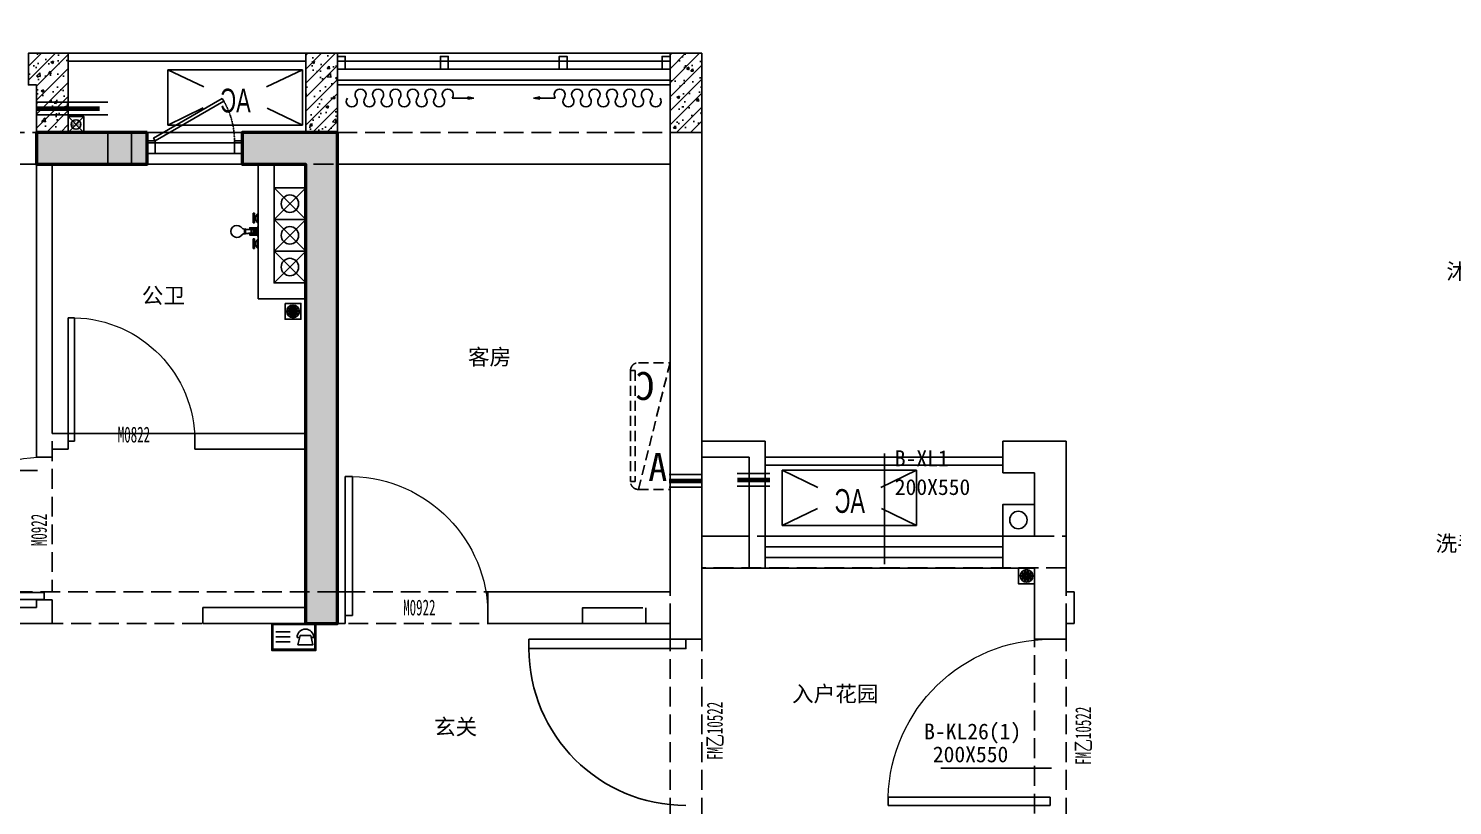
# Model space of a CAD drawing. Header units: millimetres. Extents: x -102565 to 103504, y -132507 to -120.
# Drawn here: x 12749 to 21738, y -26466 to -21561 of the extents above; entities that cross this region are included whole.
import ezdxf
from ezdxf import colors
from ezdxf.entities.mleader import LeaderData, LeaderLine
from ezdxf.enums import TextEntityAlignment as Align
from ezdxf.math import Vec2, Vec3

# ---------------------------------------------------------------- set-up
doc = ezdxf.new("R2010")
doc.units = ezdxf.units.MM
doc.header["$LTSCALE"] = 10
for name, pattern in [('A02-07-G-MAIN-仅13栋楼梯_设计区$0$A02-G-MAIN-B户型报建_设计区$0$DASH', [0.35, 0.25, -0.1]), ('A02-G-MAIN-洋房4号户型_设计区$0$A02-G-MAIN-B户型报建_设计区$0$DASH', [0.35, 0.25, -0.1]), ('A02-G-MAIN-洋房4号户型_设计区$0$DASH', [0.35, 0.25, -0.1]), ('A02-G-MAIN-洋房4号户型_设计区$0$HIDDEN2', [0.1875, 0.125, -0.0625]), ('DASH', [0.35, 0.25, -0.1]), ('HIDDEN', [9.525, 6.35, -3.175])]:
    doc.linetypes.add(name, pattern=pattern)
doc.layers.get('Defpoints').update_dxf_attribs({"color": 9})
for name, color, linetype in [('-B10  平         面  LESS', 3, 'Continuous'), ('-B12  平         地  LESS', 1, 'Continuous'), ('-B1234平 地 天 间  LESS', 7, 'Continuous'), ('-B123平   地   天  LESS', 3, 'Continuous'), ('-B13  平         天  LESS', 1, 'Continuous'), ('-B14  平 面 注 释  LESS', 1, 'Continuous'), ('-B34  天花点位注释  LESS', 1, 'Continuous'), ('-B60  给   排   水  LESS', 2, 'Continuous'), ('A02-07-G-MAIN-仅13栋楼梯_设计区$0$A02-G-MAIN-E户型报建_设计区$0$A_EQPM_SMAL(空调室内外机)', 1, 'Continuous'), ('A02-07-G-MAIN-仅13栋楼梯_设计区$0$A_FLOR(边缘)', 7, 'Continuous'), ('A02-07-G-MAIN-仅13栋楼梯_设计区$0$A_HDWR(配件)', 1, 'Continuous'), ('A02-07-G-MAIN-仅13栋楼梯_设计区$0$A_HOLE(洞)', 3, 'Continuous'), ('A02-07-G-MAIN-仅13栋楼梯_设计区$0$A_WALL_BRIK(砌块墙)', 4, 'Continuous'), ('A02-07-G-MAIN-仅13栋楼梯_设计区$0$W20-01-G-OTHE-1号楼标准层水条件_设计区$0$SM_1_PM_3-28F$0$S_WSD_VERT_PIPE（给排水立管）', 210, 'Continuous'), ('A02-G-MAIN-洋房4号户型_设计区$0$A02-G-MAIN-E户型报建_设计区$0$A_EQPM_SMAL(空调室内外机)', 1, 'Continuous'), ('A02-G-MAIN-洋房4号户型_设计区$0$A_DOOR(门)', 3, 'Continuous'), ('A02-G-MAIN-洋房4号户型_设计区$0$A_FLOR_BORD(边缘)', 7, 'Continuous'), ('A02-G-MAIN-洋房4号户型_设计区$0$A_HDWR(配件)', 1, 'Continuous'), ('A02-G-MAIN-洋房4号户型_设计区$0$A_HOLE(洞)', 3, 'Continuous'), ('A02-G-MAIN-洋房4号户型_设计区$0$A_PATN_MATE(图案填充)', 252, 'Continuous'), ('A02-G-MAIN-洋房4号户型_设计区$0$A_WALL_BRIK(砌块墙)', 4, 'Continuous'), ('A02-G-MAIN-洋房4号户型_设计区$0$A_WINDOW(窗)', 3, 'Continuous'), ('A21-G-BASE-D户型放大图_设计区$0$S_COCR_PIPE（冷凝水管）', 30, 'A21-G-BASE-D户型放大图_设计区$0$空调冷凝水管'), ('A21-G-BASE-D户型放大图_设计区$0$S_WSD_VERT_PIPE（给排水立管）', 210, 'Continuous'), ('c-ceilbeam', 5, 'Continuous'), ('S10-G-WACO-D户型COSF_设计区$0$G_COL_HATCH（墙柱填充）', 252, 'Continuous'), ('W20-12-G-SDMN-SF水条件_设计区$0$S_WSD_VERT_PIPE（给排水立管）', 210, 'Continuous'), ('建筑梁位', 1, 'Continuous')]:
    doc.layers.add(name, color=color, linetype=linetype)
doc.layers.add('S10-G-WACO-D户型COSF_设计区$0$G_COL（墙柱）', color=4, linetype='Continuous', lineweight=50)
doc.styles.add('A02-07-G-MAIN-仅13栋楼梯_设计区$0$A02-G-MAIN-E户型报建_设计区$0$HZ', font='hysz.shx', dxfattribs={"width": 0.65, "bigfont": 'hyfs.shx'})
doc.styles.add('A02-G-MAIN-洋房4号户型_设计区$0$A02-G-MAIN-E户型报建_设计区$0$HZ', font='hysz.shx', dxfattribs={"width": 0.65, "bigfont": 'hyfs.shx'})
doc.styles.add('A21-G-BASE-D户型放大图_设计区$0$HZ', font='hysz.shx', dxfattribs={"width": 0.65, "bigfont": 'hyfs.shx'})
doc.styles.add('LESS标准文字', font='simhei.ttf', dxfattribs={"height": 2})
doc.styles.add('黑体', font='simhei.ttf')
doc.linetypes.add('A21-G-BASE-D户型放大图_设计区$0$空调冷凝水管', pattern='A,2,-0.1,["N",A21-G-BASE-D户型放大图_设计区$0$HZ,S=0.12,R=0,X=-0.06,Y=-0.06],-0.1', length=2.2)
doc.dimstyles.new('标准注释（LESS）', dxfattribs={"dimtxt": 2, "dimasz": 1, "dimexe": 1, "dimexo": 0, "dimgap": 0.6, "dimtad": 1, "dimdec": 0, "dimrnd": 5, "dimzin": 12, "dimtxsty": 'LESS标准文字', "dimblk": 'ARCHTICK', "dimcen": 0, "dimclrd": 1, "dimclre": 1, "dimclrt": 3, "dimadec": 0, "dimazin": 0, "dimtfac": 1, "dimtdec": 0, "dimtix": 1, "dimtofl": 0, "dimtmove": 2, "dimatfit": 3, "dimldrblk": 'DOT', "dimfxl": 4, "dimfxlon": 1, "dimtfill": 1, "dimtolj": 1, "dimarcsym": 0})

# ---------------------------------------------------------------- blocks, each defined once
blk = doc.blocks.new('_ArchTick')
at = {"color": 0, "linetype": 'ByBlock', "const_width": 0.4}
blk.add_lwpolyline([(-0.5, -0.5), (0.5, 0.5)], dxfattribs=at)
blk = doc.blocks.new('*D1174')
at = {"layer": '-B34  天花点位注释  LESS', "color": 1, "lineweight": -2, "transparency": 16777216}
for p, q in [((27025.3, -24516.3), (27364.4, -24516.3)), ((27314.4, -24516.3), (27314.4, -25116.7)), ((27025.3, -25116.7), (27364.4, -25116.7))]:
    blk.add_line(p, q, dxfattribs=at)
at = {"layer": 'Defpoints', "color": 0, "transparency": 16777216}
for p in [(-850, -120), (-50, -120), (-50, -142.1), (27025.3, -24516.3), (27025.3, -25116.7), (27314.4, -25116.7)]:
    blk.add_point(p, dxfattribs=at)
at = {"layer": '-B34  天花点位注释  LESS', "color": 1, "lineweight": -2, "transparency": 16777216, "xscale": 50, "yscale": 50, "zscale": 50}
for p, rotation in [((27314.4, -24516.3), 90), ((27314.4, -25116.7), 270)]:
    blk.add_blockref('_ArchTick', p, dxfattribs=dict(at, rotation=rotation))
at = {"layer": 'Defpoints', "color": 8, "transparency": 16777216, "insert": (-450, -142.1), "char_height": 30, "attachment_point": 5, "style": 'LESS标准文字'}
blk.add_mtext('\\A1;800', dxfattribs=at)
at = {"layer": '-B34  天花点位注释  LESS', "color": 3, "transparency": 16777216, "insert": (27233.8, -24816.5), "char_height": 100, "attachment_point": 5, "rotation": 90, "style": 'LESS标准文字', "bg_fill": 3, "box_fill_scale": 1.1, "bg_fill_color": 256, "bg_fill_true_color": 13158600, "bg_fill_transparency": 0}
blk.add_mtext('\\A1;600', dxfattribs=at)
blk = doc.blocks.new('_Dot')
at = {"color": 0, "linetype": 'ByBlock', "lineweight": -2}
blk.add_line((-0.5, 0), (-1, 0), dxfattribs=at)
at = {"color": 0, "linetype": 'ByBlock', "const_width": 0.5}
blk.add_lwpolyline([(-0.25, 0, 1), (0.25, 0, 1)], format="xyb", close=True, dxfattribs=at)
blk = doc.blocks.new('ree13212')
at = {"layer": 'c-ceilbeam', "color": 3}
for p, q in [((16864.1, -42332.8), (16864.1, -41635)), ((10820.5, -41741.7), (11518.3, -41741.8)), ((17220.5, -43620.6), (17918.3, -43620.6))]:
    blk.add_line(p, q, dxfattribs=at)
at = {"layer": 'W20-12-G-SDMN-SF水条件_设计区$0$S_WSD_VERT_PIPE（给排水立管）', "color": 1, "linetype": 'DASH', "ltscale": 50}
for p, q in [((4310.3, -39607.8), (15710.3, -39607.8)), ((15510.3, -39607.8), (15510.3, -46607.8)), ((15710.3, -39607.8), (15710.3, -46607.8)), ((15710.3, -39607.8), (15710.3, -46807.8)), ((4510.3, -39807.8), (15510.3, -39807.8)), ((4510.3, -39807.8), (15510.3, -39807.8)), ((11610.3, -39807.8), (11610.3, -42507.8)), ((15710.3, -42157.8), (18010.3, -42157.8)), ((18010.3, -44457.8), (18010.3, -42157.8)), ((18010.3, -42357.8), (15710.3, -42357.8)), ((17810.3, -44257.8), (17810.3, -42357.8)), ((7510.3, -42507.8), (15510.3, -42507.8)), ((7705.3, -42707.8), (15510.3, -42707.8))]:
    blk.add_line(p, q, dxfattribs=at)
at = {"layer": 'c-ceilbeam', "color": 3, "linetype": 'HIDDEN', "style": '黑体'}
for s, p in [('B-XL1', (16928.9, -41715.1)), ('200X550', (16928.9, -41896.9)), ('B-KL26(1)', (17114.3, -43439.7)), ('200X550', (17169.1, -43584.3))]:
    blk.add_text(s, height=100, rotation=0.00074, dxfattribs=at).set_placement(p)
blk = doc.blocks.new('A$C322362D0')
at = {"color": 1}
blk.add_lwpolyline([(0, 0), (100, 0), (100, 100), (0, 100)], close=True, dxfattribs=at)
at = {"color": 8}
for points in [[(16, 55.9), (39.6, 51.6, 0.513659), (40.6, 54.8), (19, 65.2, 0.583908), (16, 55.9)], [(16, 44.1, 0.583908), (19, 34.8), (40.6, 45.2, 0.513659), (39.6, 48.4), (16, 44.1)], [(33.9, 80.5, 0.583908), (26, 74.8), (42.5, 57.4, 0.513659), (45.2, 59.4), (33.9, 80.5)], [(33.9, 19.5), (45.2, 40.6, 0.513659), (42.5, 42.6), (26, 25.2, 0.583908), (33.9, 19.5)], [(66.1, 80.5), (54.8, 59.4, 0.513659), (57.5, 57.4), (74, 74.8, 0.583908), (66.1, 80.5)], [(66.1, 19.5, 0.583908), (74, 25.2), (57.5, 42.6, 0.513659), (54.8, 40.6), (66.1, 19.5)], [(81, 65.2), (59.4, 54.8, 0.513659), (60.4, 51.6), (84, 55.9, 0.583908), (81, 65.2)], [(81, 34.8, 0.583908), (84, 44.1), (60.4, 48.4, 0.513659), (59.4, 45.2), (81, 34.8)]]:
    blk.add_lwpolyline(points, format="xyb", dxfattribs=at)
for points in [[(45.1, 84.2), (48.3, 60.4, 0.513659), (51.7, 60.4), (54.9, 84.2, 0.583908)], [(45.1, 15.8, 0.583908), (54.9, 15.8), (51.7, 39.6, 0.513659), (48.3, 39.6)]]:
    blk.add_lwpolyline(points, format="xyb", close=True, dxfattribs=at)
for radius in [40, 6]:
    blk.add_circle((50, 50), radius, dxfattribs=at)
blk = doc.blocks.new('A$C77383034')
at = {"color": 1, "ltscale": 7}
for p, q in [((32.6, 55.8), (32.6, 112.8)), ((27.7, 5), (0, 5)), ((27.7, -5), (0, -5)), ((32.6, -105.6), (32.6, -48.6))]:
    blk.add_line(p, q, dxfattribs=at)
for points in [[(5.9, 109.3), (0, 109.3)], [(0, 109.3), (0, 57.3), (5.9, 57.3)], [(5.9, 57.3), (5.9, 109.3)], [(19.4, 94.1), (19.4, 91.7)], [(19.4, 91.7), (19.4, 83.3)], [(23.8, 55.6), (23.8, 111)], [(0, 23), (0, 31.9)], [(1.7, 31.9), (0, 31.9)], [(1.7, 29.9), (0, 29.9)], [(0, -13), (0, 13)], [(1.7, 31.9), (3.1, 23)], [(1.7, 23), (1.7, 31.9)], [(1.7, 0), (1.7, 13)], [(1.7, 0), (1.7, -13)], [(4.6, -12.5), (4.6, 13)], [(27.7, 5), (16.6, 5), (16.6, -5), (27.7, -5)], [(19.4, 74.8), (19.4, 83.3)], [(19.4, 72.4), (19.4, 74.8)], [(42.7, -12), (27.7, -12), (27.7, 12), (42.7, 12)], [(42.7, 12), (80.7, 15)], [(42.7, 12), (42.7, -12)], [(42.8, 9.5), (80.8, 12.5)], [(44.7, 12), (44.7, -12.2)], [(80.7, 15), (80.7, 0)], [(80.7, -15), (80.7, 0)], [(86.7, 15), (86.7, 0)], [(86.7, -15), (86.7, 0)], [(0, -31.9), (0, -23)], [(1.7, -29.9), (0, -29.9)], [(1.7, -31.9), (0, -31.9)], [(0, -104.1), (0, -52.1), (5.9, -52.1)], [(1.7, -31.9), (3.1, -23)], [(1.7, -23), (1.7, -31.9)], [(4.6, -13), (4.6, -12.5)], [(5.9, -52.1), (5.9, -104.1)], [(19.4, -67.2), (19.4, -69.6)], [(19.4, -69.6), (19.4, -78.1)], [(19.4, -86.6), (19.4, -78.1)], [(19.4, -89), (19.4, -86.6)], [(23.8, -105.8), (23.8, -50.4)], [(42.7, -12), (80.7, -15)], [(42.8, -9.5), (80.8, -12.5)], [(5.9, -104.1), (0, -104.1)]]:
    blk.add_lwpolyline(points, dxfattribs=at)
for points in [[(30.8, 115), (25.4, 115, 0.414214), (23.8, 113.4), (23.8, 111)], [(30.8, 115, -0.472472), (32.6, 112.8)], [(30.8, 53.6), (25.4, 53.6, -0.414214), (23.8, 55.2), (23.8, 57.6)], [(30.8, 53.6, 0.472472), (32.6, 55.8)], [(86.7, 15), (90.4, 15, 0.178333), (96.3, 17.2), (110.1, 28.9)], [(30.8, -46.4), (25.4, -46.4, 0.414214), (23.8, -48), (23.8, -50.4)], [(30.8, -46.4, -0.472472), (32.6, -48.6)], [(86.7, -15), (90.4, -15, -0.178333), (96.3, -17.2), (110.1, -28.9)], [(30.8, -107.8), (25.4, -107.8, -0.414214), (23.8, -106.2), (23.8, -103.8)], [(30.8, -107.8, 0.472472), (32.6, -105.6)]]:
    blk.add_lwpolyline(points, format="xyb", dxfattribs=at)
for points in [[(-0.3, 13), (53.7, 13), (53.7, 23), (-0.3, 23)], [(-0.3, -13), (53.7, -13), (53.7, -23), (-0.3, -23)]]:
    blk.add_lwpolyline(points, close=True, dxfattribs=at)
for centre, radius, start, end in [((32.6, 119.5), 28.6, 200.92905, 242.33803), ((19.4, 83.3), 6.99, 50.49717, 90), ((32.6, 47), 28.6, 117.66197, 159.07095), ((19.4, 83.3), 6.99, 270, 309.50283), ((65.2, 0), 25.5, 151.92751, 208.07249), ((83.7, 11), 5, 53.1301, 126.8699), ((134.7, 0), 38, 229.55423, 130.44577), ((32.6, -41.9), 28.6, 200.92905, 242.33803), ((32.6, -114.3), 28.6, 117.66197, 159.07095), ((19.4, -78.1), 6.99, 50.49717, 90), ((19.4, -78.1), 6.99, 270, 309.50283), ((83.7, -11), 5, 233.1301, 306.8699)]:
    blk.add_arc(centre, radius, start, end, dxfattribs=at)
blk = doc.blocks.new('A02-G-MAIN-洋房4号户型_设计区$0$A02-G-MAIN-E户型报建_设计区$0$A$C70B335D5')
at = {"layer": '-B1234平 地 天 间  LESS', "color": 1}
for p, q in [((-850, 186), (-850, -164)), ((0, 186), (-850, 186)), ((-850, 186), (-623.2, 77)), ((0, 186), (-226.8, 77)), ((0, -164), (0, 186)), ((-627.8, -56.6), (-850, -164)), ((-224.5, -55.8), (0, -164)), ((-850, -164), (0, -164))]:
    blk.add_line(p, q, dxfattribs=at)
at = {"layer": '-B1234平 地 天 间  LESS', "color": 1, "style": 'A02-G-MAIN-洋房4号户型_设计区$0$A02-G-MAIN-E户型报建_设计区$0$HZ', "width": 0.7}
blk.add_text('AC', height=150, rotation=360, dxfattribs=at).set_placement((-523.7, -84))
blk = doc.blocks.new('A02-G-MAIN-洋房4号户型_设计区$0$A$C119D53F7')
at = {"layer": '-B1234平 地 天 间  LESS', "color": 3}
blk.add_lwpolyline([(0, -75), (-200, -75), (-200, 75), (0, 75), (0, -75)], dxfattribs=at)
for points in [[(-200, 75), (0, 0), (0, 75), (-200, 75)], [(-200, -75), (0, 0), (0, -75), (-200, -75)]]:
    blk.add_solid(points, dxfattribs=at)
blk = doc.blocks.new('A02-07-G-MAIN-仅13栋楼梯_设计区$0$A02-G-MAIN-E户型报建_设计区$0$A$C70B335D5')
at = {"layer": 'A02-07-G-MAIN-仅13栋楼梯_设计区$0$A02-G-MAIN-E户型报建_设计区$0$A_EQPM_SMAL(空调室内外机)'}
for p, q in [((-850, 186), (-850, -164)), ((0, 186), (-850, 186)), ((-850, 186), (-623.2, 77)), ((0, 186), (-226.8, 77)), ((0, -164), (0, 186)), ((-627.8, -56.6), (-850, -164)), ((-224.5, -55.8), (0, -164)), ((-850, -164), (0, -164))]:
    blk.add_line(p, q, dxfattribs=at)
at = {"layer": 'A02-07-G-MAIN-仅13栋楼梯_设计区$0$A02-G-MAIN-E户型报建_设计区$0$A_EQPM_SMAL(空调室内外机)', "style": 'A02-07-G-MAIN-仅13栋楼梯_设计区$0$A02-G-MAIN-E户型报建_设计区$0$HZ', "width": 0.7}
blk.add_text('AC', height=150, rotation=360, dxfattribs=at).set_placement((-523.7, -84))
blk = doc.blocks.new('空调')
at = {"color": 1, "linetype": 'HIDDEN'}
for p, q in [((0, 200), (0, 0)), ((0, 0), (800, 200)), ((50, 250), (750, 250)), ((50, 220), (50, 250)), ((50, 220), (750, 220)), ((750, 220), (750, 250)), ((800, 200), (800, 0))]:
    blk.add_line(p, q, dxfattribs=at)
at = {"linetype": 'HIDDEN'}
blk.add_lwpolyline([(800, 0), (0, 0)], dxfattribs=at)
at = {"color": 1, "linetype": 'HIDDEN'}
for centre, start, end in [((50, 200), 90, 180), ((750, 200), 0, 90)]:
    blk.add_arc(centre, 50, start, end, dxfattribs=at)
at = {"color": 1, "linetype": 'HIDDEN', "style": 'LESS标准文字'}
for s, p in [('C', (235.7, 97.9)), ('A', (746.5, 17.7))]:
    blk.add_text(s, height=176.4, rotation=90.41735, dxfattribs=at).set_placement(p)
blk = doc.blocks.new('A$C2F834631')
for p, q in [((0, 87), (62, 98)), ((0, 87), (62, 76)), ((215, 87), (0, 87)), ((62, 98), (55, 87)), ((62, 76), (55, 87))]:
    blk.add_line(p, q)
for centre, start, end in [((344, 121), 322.3895, 217.6105), ((516, 121), 322.3895, 217.6105), ((688, 121), 322.3895, 217.6105), ((860, 121), 322.3895, 217.6105), ((1032, 121), 322.3895, 217.6105), ((1205, 121), 322.3895, 217.6105), ((258, 54), 142.3895, 37.6105), ((430, 54), 142.3895, 37.6105), ((602, 54), 142.3895, 37.6105), ((774, 54), 142.3895, 37.6105), ((946, 54), 142.3895, 37.6105), ((1118, 54), 142.3895, 37.6105)]:
    blk.add_arc(centre, 54.3, start, end)
for points in [[(62, 98), (55, 87), (0, 87)], [(0, 87), (62, 76), (55, 87)]]:
    blk.add_solid(points)
blk = doc.blocks.new('1WQE')
for p, q in [((126898.8, -9612.3), (126898.8, -9522)), ((126930.3, -9612.3), (126930.3, -9522)), ((126961.8, -9612.3), (126961.8, -9522)), ((126933.1, -9671.5), (126933.1, -9655.3)), ((126933.1, -9760.3), (126933.1, -9744.1))]:
    blk.add_line(p, q)
for points in [[(126845.2, -9774.3), (126845.2, -9495.3), (127015.4, -9495.3), (127015.4, -9774.3)], [(126852.4, -9767.1), (126852.4, -9502.5), (127008.2, -9502.5), (127008.2, -9767.1)], [(126921.8, -9674.2), (126921.8, -9741.4), (126980, -9755.1), (126980, -9660.6)], [(126921.8, -9741.4), (126921.8, -9674.2), (126980, -9660.6), (126980, -9755.1)]]:
    blk.add_lwpolyline(points, close=True)
blk.add_arc((126933.1, -9707.8), 52.5, 90, 270)
blk = doc.blocks.new('A02-G-MAIN-洋房4号户型_设计区$0$$DorLib2D$00000001')
for p, q in [((0.45, 0.975), (0.5, 0.975)), ((0.45, 0), (0.45, 0.975)), ((0.5, 0), (0.5, 0.975)), ((0.5, 0), (0.45, 0))]:
    blk.add_line(p, q)
at = {"lineweight": 13}
blk.add_arc((0.475, 0), 0.975, 91.46928, 180, dxfattribs=at)
blk = doc.blocks.new('A02-G-MAIN-洋房4号户型_设计区$0$M900')
at = {"layer": '-B10  平         面  LESS'}
blk.add_lwpolyline([(0, 850), (0, 0), (-50, 0), (-50, 850)], close=True, dxfattribs=at)
blk.add_arc((-50, 0), 850, 90, 180, dxfattribs=at)
blk = doc.blocks.new('A02-07-G-MAIN-仅13栋楼梯_设计区$0$$DorLib2D$00000001')
for p, q in [((0.45, 0.975), (0.5, 0.975)), ((0.45, 0), (0.45, 0.975)), ((0.5, 0), (0.5, 0.975)), ((0.5, 0), (0.45, 0))]:
    blk.add_line(p, q)
at = {"lineweight": 13}
blk.add_arc((0.475, 0), 0.975, 91.46928, 180, dxfattribs=at)
blk = doc.blocks.new('S10-G-WACO-D户型COSF_设计区')
at = {"layer": 'S10-G-WACO-D户型COSF_设计区$0$G_COL_HATCH（墙柱填充）'}
h = blk.add_hatch(color=0, dxfattribs=at)
h.dxf.hatch_style = 1
h.paths.add_polyline_path([(32000, 18900), (31300, 18900), (31300, 18700), (32000, 18700)])
h = blk.add_hatch(color=0, dxfattribs=at)
h.dxf.hatch_style = 1
h.paths.add_polyline_path([(33200, 18900), (32600, 18900), (32600, 18700), (33000, 18700), (33000, 15800), (33200, 15800)])
at = {"layer": 'S10-G-WACO-D户型COSF_设计区$0$G_COL（墙柱）', "color": 0}
for points in [[(32000, 18900), (31300, 18900), (31300, 18700), (32000, 18700)], [(33200, 18900), (32600, 18900), (32600, 18700), (33000, 18700), (33000, 18700), (33000, 15800), (33200, 15800)]]:
    blk.add_lwpolyline(points, close=True, dxfattribs=at)
blk = doc.blocks.new('A21-G-BASE-D户型放大图_设计区$0$冷凝水立管DN50')
at = {"layer": 'A21-G-BASE-D户型放大图_设计区$0$S_WSD_VERT_PIPE（给排水立管）'}
blk.add_circle((0, 0), 30, dxfattribs=at)
at = {"layer": 'Defpoints', "color": 252}
blk.add_lwpolyline([(-50, 50), (50, 50), (50, -50), (-50, -50), (-50, 50), (50, -50), (50, 50), (-50, -50)], dxfattribs=at)
at = {"layer": 'Defpoints', "color": 252, "style": 'A21-G-BASE-D户型放大图_设计区$0$HZ', "width": 0.7}
blk.add_text('冷凝', height=32, dxfattribs=at).set_placement((0.1, -15.3), align=Align.CENTER)

msp = doc.modelspace()

# ---------------------------------------------------------------- linework, layer by layer
at = {"layer": '-B1234平 地 天 间  LESS'}
for p, q in [((12799, -25216.7), (10299.1, -25216.7)), ((14499.1, -25216.7), (13849.1, -25216.7)), ((13849.1, -25316.7), (13849.1, -25216.7)), ((12899.1, -25316.7), (10149.1, -25316.7)), ((14499.1, -25316.7), (13849.1, -25316.7)), ((14499.1, -25316.7), (14749.1, -25316.7)), ((19299.1, -25316.7), (19349.1, -25316.7)), ((19299.1, -25316.7), (19299.1, -25416.7)), ((19099.1, -25416.7), (19299.1, -25416.7))]:
    msp.add_line(p, q, dxfattribs=at)
at = {"layer": 'A02-G-MAIN-洋房4号户型_设计区$0$A_HOLE(洞)'}
msp.add_lwpolyline([(16646.4, -25217.1), (16646.4, -25317.1), (16246.4, -25317.1), (16246.4, -25217.1), (16626.4, -25217.1)], dxfattribs=at)
msp.add_solid([(16646.4, -25217.1), (16452.6, -25317.1), (16246.4, -25217.1), (16646.4, -25217.1)], dxfattribs=at)

# ---------------------------------------------------------------- block references
at = {"layer": '-B10  平         面  LESS', "xscale": -1, "rotation": 90}
msp.add_blockref('1WQE', (4789.2, 101528.5), dxfattribs=at)
at = {"layer": 'A02-G-MAIN-洋房4号户型_设计区$0$A_DOOR(门)', "rotation": 90}
for name, p, xscale, yscale, zscale in [('A02-G-MAIN-洋房4号户型_设计区$0$M900', (16899.1, -25416.7), 1.16542661804715, 1.16542661804715, 1.16542661804715), ('A02-07-G-MAIN-仅13栋楼梯_设计区$0$$DorLib2D$00000001', (19199.1, -25941.7), -1049.999999983578, 1049.999999983578, 209.9999999967156)]:
    msp.add_blockref(name, p, dxfattribs=dict(at, xscale=xscale, yscale=yscale, zscale=zscale))

# ---------------------------------------------------------------- texts
at = {"layer": '-B14  平 面 注 释  LESS', "color": 3, "style": 'LESS标准文字', "width": 0.6}
for p in [(17131.2, -26178.8), (19456.7, -26209.8)]:
    msp.add_text('FM乙10522', height=100, rotation=90, dxfattribs=at).set_placement(p)
at = {"layer": '-B14  平 面 注 释  LESS', "color": 3, "char_height": 100, "width": 936.061, "attachment_point": 1, "style": 'LESS标准文字'}
for s, insert in [('\\pi333.76;入户花园', (17234.9, -25711.1)), ('\\pi333.76;玄关', (14974.9, -25919.1))]:
    msp.add_mtext(s, dxfattribs=dict(at, insert=insert))

# ---------------------------------------------------------------- dimensions: what is measured, and where the dimension line sits
at = {"layer": '-B34  天花点位注释  LESS', "color": 1}
dim = msp.add_linear_dim(base=(27314.4, -25116.7), p1=(27025.3, -24516.3), p2=(27025.3, -25116.7), angle=90, dimstyle='标准注释（LESS）', override={"dimscale": 0, "dimtix": 1, "dimtofl": 0, "dimtmove": 2, "dimatfit": 3, "dimfxl": 8, "dimarcsym": 1}, dxfattribs=at)
dim.commit()
dim.dimension.update_dxf_attribs({"geometry": '*D1174', "text_midpoint": (27233.8, -24816.5)})

# ---------------------------------------------------------------- next in the draw order: hatches: boundary and pattern name
at = {"layer": 'A02-G-MAIN-洋房4号户型_设计区$0$A_PATN_MATE(图案填充)'}
h = msp.add_hatch(dxfattribs=at)
h.set_pattern_fill('钢筋混凝土', color=256, scale=25)
h.set_pattern_definition([(45, (-18500.95, -41116.69), (-44.19417, 44.19417), []), (50, (-18500.95, -41116.69), (179.31505, -15.68803), [18.75, -206.25]), (355, (-18500.95, -41116.69), (-34.6878, 188.048), [15, -165]), (100.4514, (-18486, -41118), (144.62735, 172.3599), [15.93505, -175.2855]), (46.1842, (-18500.95, -41066.69), (266.8103, -41.3798), [28.125, -309.375]), (96.6356, (-18478.72, -41070.14), (233.6657, 243.5295), [23.9026, -262.9282]), (351.1842, (-18500.95, -41066.7), (233.6655, 243.5297), [22.5, -247.5]), (21, (-18475.95, -41079.19), (149.22676, -100.6547), [18.75, -206.25]), (326, (-18475.95, -41079.19), (60.8288, 181.2875), [15, -165]), (71.4514, (-18463.51, -41087.58), (210.05566, 80.6326), [15.93505, -175.2855]), (37.5, (-18500.95, -41116.69), (3.03996, 83.22346), [0, -163, 0, -167.5, 0, -165.625]), (7.5, (-18500.95, -41116.69), (65.76738, 98.60293), [0, -95.5, 0, -159.25, 0, -63.125]), (327.5, (-18556.7, -41116.69), (133.45561, -5.63872), [0, -62.5, 0, -195, 0, -258.75]), (317.5, (-18581.7, -41116.69), (145.79654, 25.02625), [0, -81.25, 0, -129.5, 0, -183.75])])
h.paths.add_polyline_path([(12999, -22216.7), (12999, -21716.7), (12749.1, -21716.7), (12749.1, -21916.7), (12799, -21916.7), (12799, -22216.7)])
h = msp.add_hatch(dxfattribs=at)
h.set_pattern_fill('钢筋混凝土', color=256, scale=25)
h.set_pattern_definition([(45, (-18500.907, -41116.69), (-44.19417, 44.19417), []), (50, (-18500.9, -41116.69), (179.31505, -15.68803), [18.75, -206.25]), (355, (-18500.9, -41116.69), (-34.6878, 188.048), [15, -165]), (100.4514, (-18485.96, -41118), (144.62735, 172.3599), [15.93505, -175.2855]), (46.1842, (-18500.9, -41066.69), (266.8103, -41.3798), [28.125, -309.375]), (96.6356, (-18478.67, -41070.14), (233.6657, 243.5295), [23.9026, -262.9282]), (351.1842, (-18500.9, -41066.7), (233.6655, 243.5297), [22.5, -247.5]), (21, (-18475.9, -41079.19), (149.22676, -100.6547), [18.75, -206.25]), (326, (-18475.9, -41079.19), (60.8288, 181.2875), [15, -165]), (71.4514, (-18463.47, -41087.58), (210.05566, 80.6326), [15.93505, -175.2855]), (37.5, (-18500.91, -41116.69), (3.03996, 83.22346), [0, -163, 0, -167.5, 0, -165.625]), (7.5, (-18500.91, -41116.69), (65.76738, 98.60293), [0, -95.5, 0, -159.25, 0, -63.125]), (327.5, (-18556.66, -41116.69), (133.45561, -5.63872), [0, -62.5, 0, -195, 0, -258.75]), (317.5, (-18581.66, -41116.69), (145.79654, 25.02625), [0, -81.25, 0, -129.5, 0, -183.75])])
h.paths.add_polyline_path([(16799.1, -21916.7), (16799.1, -22216.7), (16999.1, -22216.7), (16999.1, -21716.7), (16799.1, -21716.7)])
h.paths.add_polyline_path([(14699.1, -21916.7), (14699.1, -21716.7), (14499.1, -21716.7), (14499.1, -22216.7), (14699.1, -22216.7)])

# ---------------------------------------------------------------- next in the draw order: linework, layer by layer
at = {"layer": '-B1234平 地 天 间  LESS'}
for p, q in [((12999, -21716.7), (12749.1, -21716.7)), ((12749.1, -21716.7), (12749.1, -21916.7)), ((12999, -22216.7), (12999, -21716.7)), ((14499.1, -21716.7), (14499.1, -22216.7)), ((14699.1, -21716.7), (14499.1, -21716.7)), ((16999.1, -21716.7), (16799.1, -21716.7)), ((12749.1, -21916.7), (12799, -21916.7)), ((12799, -21916.7), (12799, -22216.7)), ((14699.1, -21916.7), (14699.1, -25116.7)), ((16799.1, -21916.7), (16799.1, -25116.7)), ((12799, -22216.7), (12999, -22216.7)), ((12799, -22216.7), (12799, -24266.7)), ((12999, -22216.7), (14499.1, -22216.7)), ((12899.1, -22416.7), (13499.1, -22416.7)), ((12899.1, -24116.7), (12899.1, -22416.7)), ((14499.1, -22416.7), (14499.1, -25216.7)), ((12999, -24116.7), (12899.1, -24116.7)), ((12999, -24216.7), (12999, -24116.7)), ((14499.1, -24116.7), (13799.1, -24116.7)), ((13799.1, -24116.7), (13799.1, -24216.7)), ((14499.1, -24216.7), (14499.1, -24116.7)), ((16999.1, -24166.7), (17399.3, -24166.7)), ((17399.3, -24166.7), (17399.3, -24966.7)), ((18899.1, -24366.7), (18899.1, -24166.7)), ((18899.1, -24166.7), (19299.1, -24166.7)), ((12799, -24266.7), (12899.1, -24266.7)), ((12899.1, -24216.7), (12999, -24216.7)), ((12899.1, -24266.7), (12899.1, -24216.7)), ((13799.1, -24216.7), (14499.1, -24216.7)), ((16999.1, -24266.7), (17299.3, -24266.7)), ((17299.3, -24266.7), (17299.3, -24966.7)), ((18899.1, -24366.7), (19099.1, -24366.7)), ((19099.1, -24366.7), (19099.1, -24766.7)), ((16999.1, -24766.7), (17298.5, -24766.7)), ((18899.1, -24966.7), (18899.1, -24766.7)), ((16999.1, -24966.7), (17399.3, -24966.7)), ((18899.1, -24966.7), (19099.1, -24966.7)), ((19099.1, -24966.7), (19099.1, -25416.7)), ((19299.1, -24966.7), (19299.1, -25116.7)), ((12899.1, -25166.7), (12799, -25166.7)), ((12799, -25166.7), (12799, -25216.7)), ((12899.1, -25316.7), (12899.1, -25166.7)), ((14749.1, -25116.7), (14699.1, -25116.7)), ((14749.1, -25316.7), (14749.1, -25116.7)), ((16799.1, -25116.7), (15649.1, -25116.7)), ((15649.1, -25116.7), (15649.1, -25316.7)), ((19349.1, -25116.7), (19349.1, -25316.7))]:
    msp.add_line(p, q, dxfattribs=at)
at = {"layer": '-B1234平 地 天 间  LESS', "linetype": 'Continuous'}
msp.add_line((14099.1, -22416.7), (14499.1, -22416.7), dxfattribs=at)
at = {"layer": '-B1234平 地 天 间  LESS'}
for points in [[(14699.1, -21716.7), (14699.1, -21716.7), (14699.1, -21916.7), (14699.1, -21916.7)], [(15649.1, -25316.7), (16799.1, -25316.7), (16799.1, -25416.7), (16999.1, -25416.7), (16999.1, -21716.7)], [(16799.1, -21716.7), (16799.1, -21716.7), (16799.1, -21916.7), (16799.1, -21916.7)], [(13499.1, -22416.7), (13499.1, -22216.7)], [(14099.1, -22216.7), (14099.1, -22416.7)], [(14699.1, -22216.7), (14499.1, -22216.7)], [(16799.1, -22216.7), (16999.1, -22216.7)], [(14499.1, -23266.7), (14199.1, -23266.7), (14199.1, -22416.7)], [(14499.1, -23166.7), (14299.1, -23166.7), (14299.1, -22416.7)], [(19349.1, -25116.7), (19299.1, -25116.7), (19299.1, -24166.7)]]:
    msp.add_lwpolyline(points, dxfattribs=at)
at = {"layer": '-B1234平 地 天 间  LESS', "color": 252}
for points in [[(14299.1, -22566.7), (14499.1, -22566.7), (14499.1, -22766.7), (14299.1, -22766.7)], [(14299.1, -22766.7), (14499.1, -22766.7), (14499.1, -22966.7), (14299.1, -22966.7)], [(14299.1, -22966.7), (14499.1, -22966.7), (14499.1, -23166.7), (14299.1, -23166.7)]]:
    msp.add_lwpolyline(points, close=True, dxfattribs=at)
for points in [[(14499.1, -22766.7), (14299.1, -22566.7)], [(14499.1, -22566.7), (14299.1, -22766.7)], [(14499.1, -22966.7), (14299.1, -22766.7)], [(14499.1, -22766.7), (14299.1, -22966.7)], [(14499.1, -23166.7), (14299.1, -22966.7)], [(14499.1, -22966.7), (14299.1, -23166.7)]]:
    msp.add_lwpolyline(points, dxfattribs=at)
at = {"layer": '-B1234平 地 天 间  LESS', "color": 1}
for centre in [(14399.1, -22666.7), (14399.1, -22866.7), (14399.1, -23066.7)]:
    msp.add_circle(centre, 55, dxfattribs=at)
at = {"layer": '-B123平   地   天  LESS', "color": 2}
msp.add_line((10622.6, -22416.4), (12799, -22416.4), dxfattribs=at)
msp.add_lwpolyline([(16799.1, -22416.7), (14699.1, -22416.7)], dxfattribs=at)
at = {"layer": 'A02-07-G-MAIN-仅13栋楼梯_设计区$0$A_FLOR(边缘)'}
for p, q in [((17398.5, -24766.7), (18899.1, -24766.7)), ((17398.5, -24966.7), (18899.1, -24966.7))]:
    msp.add_line(p, q, dxfattribs=at)
at = {"layer": 'A02-07-G-MAIN-仅13栋楼梯_设计区$0$A_HDWR(配件)'}
for p, q in [((17399.3, -24266.7), (18899.1, -24266.7)), ((17399.3, -24316.7), (18899.1, -24316.7)), ((18899, -24833.7), (17398.5, -24833.1)), ((17398.5, -24899.7), (18899.1, -24899.7))]:
    msp.add_line(p, q, dxfattribs=at)
at = {"layer": 'A02-07-G-MAIN-仅13栋楼梯_设计区$0$A_HOLE(洞)'}
for p, q in [((17223.4, -24370.8), (17429.1, -24370.8)), ((17223.4, -24450.8), (17429.1, -24450.8))]:
    msp.add_line(p, q, dxfattribs=at)
at = {"layer": 'A02-07-G-MAIN-仅13栋楼梯_设计区$0$A_HOLE(洞)', "color": 3, "linetype": 'A02-07-G-MAIN-仅13栋楼梯_设计区$0$A02-G-MAIN-B户型报建_设计区$0$DASH', "ltscale": 0.6, "const_width": 30}
msp.add_lwpolyline([(17429.1, -24410.8), (17223.3, -24410.8)], dxfattribs=at)
at = {"layer": 'A02-07-G-MAIN-仅13栋楼梯_设计区$0$A_WALL_BRIK(砌块墙)', "ltscale": 0.05}
msp.add_line((18899.1, -24766.7), (19099.1, -24766.7), dxfattribs=at)
at = {"layer": 'A02-07-G-MAIN-仅13栋楼梯_设计区$0$W20-01-G-OTHE-1号楼标准层水条件_设计区$0$SM_1_PM_3-28F$0$S_WSD_VERT_PIPE（给排水立管）'}
msp.add_circle((18997.7, -24663.6), 55, dxfattribs=at)
at = {"layer": 'A02-G-MAIN-洋房4号户型_设计区$0$A_FLOR_BORD(边缘)'}
msp.add_lwpolyline([(12999, -24116.7), (13799.1, -24116.7)], dxfattribs=at)
at = {"layer": 'A02-G-MAIN-洋房4号户型_设计区$0$A_HDWR(配件)'}
for points in [[(12999, -21716.7), (14499.1, -21716.7)], [(12999, -21766.7), (14499.1, -21766.7)], [(14699.1, -21886.7), (16799.1, -21886.7)], [(14699.1, -21916.7), (16799.1, -21916.7)]]:
    msp.add_lwpolyline(points, dxfattribs=at)
for points in [[(14699.1, -21816.7), (14749.1, -21816.7), (14749.1, -21736.7), (14699.1, -21736.7)], [(15349.1, -21816.7), (15399.1, -21816.7), (15399.1, -21736.7), (15349.1, -21736.7)], [(16099.1, -21816.7), (16149.1, -21816.7), (16149.1, -21736.7), (16099.1, -21736.7)], [(16749.1, -21816.7), (16799.1, -21816.7), (16799.1, -21736.7), (16749.1, -21736.7)], [(13549.1, -22269.7), (13499.1, -22269.7), (13499.1, -22349.7), (13549.1, -22349.7)], [(14099.1, -22269.7), (14049.1, -22269.7), (14049.1, -22349.7), (14099.1, -22349.7)]]:
    msp.add_lwpolyline(points, close=True, dxfattribs=at)
at = {"layer": 'A02-G-MAIN-洋房4号户型_设计区$0$A_HDWR(配件)', "color": 8}
msp.add_lwpolyline([(13972.1, -22002.4), (13539.1, -22252.4), (13549.1, -22269.7), (13982.1, -22019.7)], close=True, dxfattribs=at)
at = {"layer": 'A02-G-MAIN-洋房4号户型_设计区$0$A_HDWR(配件)', "color": 8, "linetype": 'A02-G-MAIN-洋房4号户型_设计区$0$HIDDEN2'}
msp.add_arc((13549.1, -22269.7), 500.1, 358.85424, 32.29198, dxfattribs=at)
at = {"layer": 'A02-G-MAIN-洋房4号户型_设计区$0$A_HOLE(洞)'}
for p, q in [((12799, -22026.7), (13249.1, -22026.7)), ((12799, -22106.7), (13249.1, -22106.7)), ((16793.4, -24376.7), (16999.1, -24376.7)), ((16793.4, -24456.7), (16999.1, -24456.7))]:
    msp.add_line(p, q, dxfattribs=at)
at = {"layer": 'A02-G-MAIN-洋房4号户型_设计区$0$A_HOLE(洞)', "color": 3, "linetype": 'A02-G-MAIN-洋房4号户型_设计区$0$DASH', "ltscale": 0.6, "const_width": 30}
msp.add_lwpolyline([(13199.1, -22066.7), (12798.9, -22066.7)], dxfattribs=at)
at = {"layer": 'A02-G-MAIN-洋房4号户型_设计区$0$A_HOLE(洞)', "color": 3, "linetype": 'A02-G-MAIN-洋房4号户型_设计区$0$A02-G-MAIN-B户型报建_设计区$0$DASH', "ltscale": 0.6, "const_width": 30}
msp.add_lwpolyline([(16999.1, -24416.7), (16793.3, -24416.7)], dxfattribs=at)
at = {"layer": 'A02-G-MAIN-洋房4号户型_设计区$0$A_WALL_BRIK(砌块墙)'}
for p, q in [((12999, -21716.7), (12899.1, -21716.7)), ((12799, -21916.7), (12799, -22216.7)), ((12999, -21916.7), (12999, -22216.7))]:
    msp.add_line(p, q, dxfattribs=at)
msp.add_lwpolyline([(12999, -21716.7), (12749.1, -21716.7), (12749.1, -21916.7), (12799, -21916.7)], dxfattribs=at)
at = {"layer": 'A02-G-MAIN-洋房4号户型_设计区$0$A_WINDOW(窗)'}
for p, q in [((14099.1, -22216.7), (13499.1, -22216.7)), ((14099.1, -22283.7), (13499.1, -22283.7)), ((14099.1, -22349.7), (13499.1, -22349.7)), ((14069.1, -22416.7), (13529.1, -22416.7))]:
    msp.add_line(p, q, dxfattribs=at)
for points in [[(14699.1, -21716.7), (16799.1, -21716.7)], [(14699.1, -21766.7), (16799.1, -21766.7)], [(14699.1, -21816.7), (16799.1, -21816.7)]]:
    msp.add_lwpolyline(points, dxfattribs=at)
at = {"layer": 'Defpoints'}
msp.add_lwpolyline([(19099.1, -24566.7), (19099.1, -24766.7), (18899.1, -24766.7), (18899.1, -24566.7)], close=True, dxfattribs=at)

# ---------------------------------------------------------------- next in the draw order: block references
at = {"layer": '-B10  平         面  LESS', "xscale": -1}
msp.add_blockref('A$C77383034', (14199.1, -22841.9), dxfattribs=at)
at = {"layer": '-B12  平         地  LESS', "rotation": 270.00068259203}
for p in [(14369.1, -23296.7), (18999.1, -24966.7)]:
    msp.add_blockref('A$C322362D0', p, dxfattribs=at)
at = {"layer": '-B1234平 地 天 间  LESS'}
msp.add_blockref('S10-G-WACO-D户型COSF_设计区', (-18501.3, -41116.7), dxfattribs=at)
at = {"layer": '-B13  平         天  LESS', "yscale": 0.6400000000000001, "zscale": 0.6400000000000001}
for p, xscale, rotation in [((15561.1, -21944), 0.6400000000000001, 180.010378006823), ((15937.1, -21944), -0.6400000000000001, 179.9896219931771)]:
    msp.add_blockref('A$C2F834631', p, dxfattribs=dict(at, xscale=xscale, rotation=rotation))
at = {"layer": '-B13  平         天  LESS', "extrusion": (0, 0, -1), "zscale": -1, "rotation": 270}
msp.add_blockref('空调', (-16799.1, -23670.8), dxfattribs=at)
at = {"rotation": 90}
msp.add_blockref('A02-G-MAIN-洋房4号户型_设计区$0$A$C119D53F7', (13324.1, -22216.7), dxfattribs=at)
at = {"layer": 'A02-07-G-MAIN-仅13栋楼梯_设计区$0$A02-G-MAIN-E户型报建_设计区$0$A_EQPM_SMAL(空调室内外机)', "extrusion": (0, 0, -1), "zscale": -1}
msp.add_blockref('A02-07-G-MAIN-仅13栋楼梯_设计区$0$A02-G-MAIN-E户型报建_设计区$0$A$C70B335D5', (-17505.6, -24534.7), dxfattribs=at)
at = {"layer": 'A02-G-MAIN-洋房4号户型_设计区$0$A02-G-MAIN-E户型报建_设计区$0$A_EQPM_SMAL(空调室内外机)', "extrusion": (0, 0, -1), "zscale": -1}
msp.add_blockref('A02-G-MAIN-洋房4号户型_设计区$0$A02-G-MAIN-E户型报建_设计区$0$A$C70B335D5', (-13628.2, -22006.9), dxfattribs=at)
at = {"layer": 'A02-G-MAIN-洋房4号户型_设计区$0$A_DOOR(门)', "xscale": -800, "yscale": 800, "zscale": 800}
msp.add_blockref('A02-G-MAIN-洋房4号户型_设计区$0$$DorLib2D$00000001', (13399.1, -24166.4), dxfattribs=at)
at = {"layer": 'A02-G-MAIN-洋房4号户型_设计区$0$A_DOOR(门)', "xscale": -900, "yscale": 900, "zscale": 900}
for p, rotation in [((12849.1, -24716.4), 90), ((15199.1, -25266.4), 359.9999999999985)]:
    msp.add_blockref('A02-G-MAIN-洋房4号户型_设计区$0$$DorLib2D$00000001', p, dxfattribs=dict(at, rotation=rotation))
at = {"layer": 'A21-G-BASE-D户型放大图_设计区$0$S_COCR_PIPE（冷凝水管）', "xscale": -1}
msp.add_blockref('A21-G-BASE-D户型放大图_设计区$0$冷凝水立管DN50', (13048.9, -22166.7), dxfattribs=at)
at = {"layer": '建筑梁位', "color": 1, "linetype": 'Continuous'}
msp.add_blockref('ree13212', (1288.7, 17391.2), dxfattribs=at)

# ---------------------------------------------------------------- next in the draw order: texts
at = {"layer": '-B14  平 面 注 释  LESS', "color": 3, "style": 'LESS标准文字', "width": 0.6}
for s, p in [('M0822', (13312.7, -24174.1)), ('M0922', (15114.2, -25265.9))]:
    msp.add_text(s, height=100, dxfattribs=at).set_placement(p)
msp.add_text('M0922', height=100, rotation=90, dxfattribs=at).set_placement((12865.1, -24828.7))
at = {"layer": '-B14  平 面 注 释  LESS', "color": 3, "char_height": 100, "width": 936.061, "attachment_point": 1, "style": 'LESS标准文字'}
for s, insert in [('\\pi331.79;公卫', (13132.6, -23196.6)), ('\\pi259.32;客房', (15263.7, -23584.2))]:
    msp.add_mtext(s, dxfattribs=dict(at, insert=insert))

# ---------------------------------------------------------------- next in the draw order: leaders
at = {"layer": '-B60  给   排   水  LESS'}
ml = msp.add_multileader_mtext('Standard', dxfattribs=at)
ml.set_content('沐浴冷热水给水接口H=1100', color=3, style='LESS标准文字')
ml.set_leader_properties(color=1)
ml.set_arrow_properties(name='DOT')
ml.build(insert=Vec2(0, 0))
ml.multileader.update_dxf_attribs({"dogleg_length": 5, "arrow_head_size": 50, "scale": 50})
ctx = ml.context
ctx.base_point, ctx.scale, ctx.char_height, ctx.arrow_head_size, ctx.landing_gap_size, ctx.plane_origin = Vec3(22382.8, -23101.3), 50, 100, 50, 100, Vec3(26752.3, -23884.7)
ctx.text_align_type = 2
notes = []
notes.append((ctx, [(1, (1, 1, 0), (23798.1, -23101.3), (-1, 0), 363.1, [(1, [(25108.8, -22915.1), (25125.1, -22763.9)], 0, [])])]))
ctx.mtext.insert, ctx.mtext.width, ctx.mtext.alignment, ctx.mtext.flow_direction = Vec3(23335.1, -23043.8), 988.093, 3, 5
ml = msp.add_multileader_mtext('Standard', dxfattribs=at)
ml.set_content('坐便器给水H=200', color=3, style='LESS标准文字')
ml.set_leader_properties(color=1)
ml.set_arrow_properties(name='DOT')
ml.build(insert=Vec2(0, 0))
ml.multileader.update_dxf_attribs({"dogleg_length": 5, "arrow_head_size": 50, "scale": 50})
ctx = ml.context
ctx.base_point, ctx.scale, ctx.char_height, ctx.arrow_head_size, ctx.landing_gap_size, ctx.plane_origin = Vec3(31356.5, -24430.9), 50, 100, 50, 100, Vec3(32691.1, -22200)
ctx.text_align_type = 2
notes.append((ctx, [(0, (1, 1, 0), (32545.8, -24430.9), (-1, 0), 283.1, [(0, [(33265.4, -23436.7)], 0, [])])]))
ctx.mtext.insert, ctx.mtext.width, ctx.mtext.alignment, ctx.mtext.flow_direction = Vec3(32162.7, -24380.7), 988.093, 3, 5
ml = msp.add_multileader_mtext('Standard', dxfattribs=at)
ml.set_content('坐便器排污口', color=3, style='LESS标准文字')
ml.set_leader_properties(color=1)
ml.set_arrow_properties(name='DOT')
ml.build(insert=Vec2(0, 0))
ml.multileader.update_dxf_attribs({"dogleg_length": 5, "arrow_head_size": 50, "scale": 50})
ctx = ml.context
ctx.base_point, ctx.scale, ctx.char_height, ctx.arrow_head_size, ctx.landing_gap_size, ctx.plane_origin = Vec3(22401.9, -23662.7), 50, 100, 50, 100, Vec3(25981.1, -22147.1)
ctx.text_align_type = 2
notes.append((ctx, [(1, (1, 1, 0), (23902, -23662.7), (-1, 0), 466.9, [(0, [(25044.9, -23667)], 0, [])])]))
ctx.mtext.insert, ctx.mtext.width, ctx.mtext.alignment, ctx.mtext.flow_direction = Vec3(23335.1, -23604.9), 988.093, 3, 5
ml = msp.add_multileader_mtext('Standard', dxfattribs=at)
ml.set_content('坐便器排污口', color=3, style='LESS标准文字')
ml.set_leader_properties(color=1)
ml.set_arrow_properties(name='DOT')
ml.build(insert=Vec2(0, 0))
ml.multileader.update_dxf_attribs({"dogleg_length": 5, "arrow_head_size": 50, "scale": 50})
ctx = ml.context
ctx.base_point, ctx.scale, ctx.char_height, ctx.arrow_head_size, ctx.landing_gap_size, ctx.plane_origin = Vec3(31337.6, -24836.5), 50, 100, 50, 100, Vec3(35958.3, -21807.8)
ctx.text_align_type = 2
notes.append((ctx, [(1, (1, 1, 0), (32653.9, -24836.5), (-1, 0), 283.1, [(0, [(33072.6, -23736.7)], 0, [])])]))
ctx.mtext.insert, ctx.mtext.width, ctx.mtext.alignment, ctx.mtext.flow_direction = Vec3(32270.7, -24778.6), 988.093, 3, 5
ml = msp.add_multileader_mtext('Standard', dxfattribs=at)
ml.set_content('坐便器给水H=200', color=3, style='LESS标准文字')
ml.set_leader_properties(color=1)
ml.set_arrow_properties(name='DOT')
ml.build(insert=Vec2(0, 0))
ml.multileader.update_dxf_attribs({"dogleg_length": 5, "arrow_head_size": 50, "scale": 50})
ctx = ml.context
ctx.base_point, ctx.scale, ctx.char_height, ctx.arrow_head_size, ctx.landing_gap_size, ctx.plane_origin = Vec3(22528.9, -24187.8), 50, 100, 50, 100, Vec3(25981.1, -22542)
ctx.text_align_type = 2
notes.append((ctx, [(1, (1, 1, 0), (23770.4, -24187.8), (-1, 0), 335.3, [(0, [(24820.7, -23960.3)], 0, [])])]))
ctx.mtext.insert, ctx.mtext.width, ctx.mtext.alignment, ctx.mtext.flow_direction = Vec3(23335.1, -24137.6), 988.093, 3, 5
ml = msp.add_multileader_mtext('Standard', dxfattribs=at)
ml.set_content('洗手台冷热水给水接口H=550', color=3, style='LESS标准文字')
ml.set_leader_properties(color=1)
ml.set_arrow_properties(name='DOT')
ml.build(insert=Vec2(0, 0))
ml.multileader.update_dxf_attribs({"dogleg_length": 5, "arrow_head_size": 50, "scale": 50})
ctx = ml.context
ctx.base_point, ctx.scale, ctx.char_height, ctx.arrow_head_size, ctx.landing_gap_size, ctx.plane_origin = Vec3(22314.3, -24819), 50, 100, 50, 100, Vec3(26507.3, -25199.6)
ctx.text_align_type = 2
notes.append((ctx, [(1, (1, 1, 0), (23883.7, -24819), (-1, 0), 448.6, [(1, [(24963.4, -24500.9), (24961.1, -24350.9)], 0, [])])]))
ctx.mtext.insert, ctx.mtext.width, ctx.mtext.alignment, ctx.mtext.flow_direction = Vec3(23335.1, -24761.5), 988.093, 3, 5
ml = msp.add_multileader_mtext('Standard', dxfattribs=at)
ml.set_content('清洁水龙头H=700', color=3, style='LESS标准文字')
ml.set_leader_properties(color=1)
ml.set_arrow_properties(name='DOT')
ml.build(insert=Vec2(0, 0))
ml.multileader.update_dxf_attribs({"dogleg_length": 5, "arrow_head_size": 50, "scale": 50})
ctx = ml.context
ctx.base_point, ctx.scale, ctx.char_height, ctx.arrow_head_size, ctx.landing_gap_size, ctx.plane_origin = Vec3(35971.4, -25893.1), 50, 100, 50, 100, Vec3(37304.9, -23662.1)
ctx.text_align_type = 2
notes.append((ctx, [(0, (1, 1, 0), (37159.6, -25893.1), (-1, 0), 283.1, [(0, [(37933.5, -25107.2)], 0, [])])]))
ctx.mtext.insert, ctx.mtext.width, ctx.mtext.alignment, ctx.mtext.flow_direction = Vec3(36776.5, -25842.8), 988.093, 3, 5
for ctx, leaders in notes:
    for number, flags, end, landing, length, lines in leaders:
        leader = LeaderData()
        leader.index, (leader.has_last_leader_line, leader.has_dogleg_vector, leader.attachment_direction) = number, flags
        leader.last_leader_point, leader.dogleg_vector, leader.dogleg_length = Vec3(end), Vec3(landing), length
        for number, points, colour, breaks in lines:
            line = LeaderLine()
            line.index, line.vertices, line.color, line.breaks = number, Vec3.list(points), colors.encode_raw_color(colour), breaks
            leader.lines.append(line)
        ctx.leaders.append(leader)

doc.saveas('drawing.dxf')
